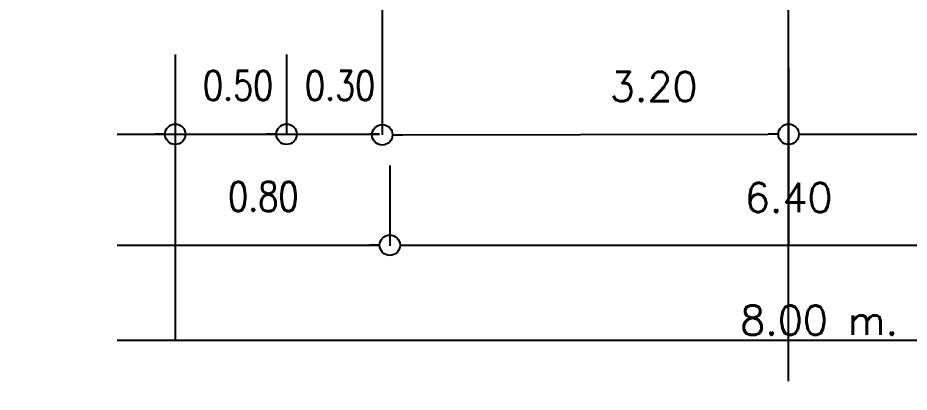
# Model space of a CAD drawing. Header units: metres. Extents: x 294898 to 295286, y 1620966 to 1622103.
# Drawn here: x 295144.46 to 295173.38, y 1621915.2 to 1621927.34 of the extents above; entities that cross this region are included whole.
import ezdxf

# ---------------------------------------------------------------- set-up
doc = ezdxf.new("R2010")
doc.units = ezdxf.units.M
doc.styles.get("Standard").update_dxf_attribs({"font": 'simplex.shx'})
doc.dimstyles.new('COTAS LOTES', dxfattribs={"dimscale": 0.25, "dimtxt": 2, "dimasz": 0.18, "dimexe": 0.18, "dimexo": 0.0625, "dimgap": 0.09, "dimtad": 0, "dimlfac": 1.1976, "dimzin": 0, "dimdsep": 46, "dimtxsty": 'Standard', "dimblk": 'NONE', "dimcen": 0, "dimse1": 1, "dimse2": 1, "dimsd1": 1, "dimsd2": 1, "dimadec": 0, "dimazin": 0, "dimtfac": 1, "dimtofl": 0, "dimtmove": 0, "dimatfit": 3, "dimldrblk": 'NONE', "dimfxl": 1, "dimtolj": 1, "dimtzin": 0, "dimarcsym": 0})

# ---------------------------------------------------------------- blocks, each defined once
blk = doc.blocks.new('_DOTBLANK')
at = {"color": 0, "linetype": 'ByBlock'}
blk.add_line((-0.5, 0), (-1, 0), dxfattribs=at)
blk.add_circle((0, 0), 0.5, dxfattribs=at)
blk = doc.blocks.new('*D322')
at = {"layer": 'Defpoints', "color": 0, "transparency": 16777216}
for p in [(295135.463, 1622039.414, 769.142), (295196.827, 1622025.001, 769.142), (294948.109, 1620966.087)]:
    blk.add_point(p, dxfattribs=at)
at = {"color": 0, "transparency": 16777216, "insert": (294917.427, 1620973.293), "char_height": 0.5, "attachment_point": 5, "rotation": 346.7819}
blk.add_mtext('\\A1;75.49V', dxfattribs=at)
blk = doc.blocks.new('_None')

msp = doc.modelspace()

# ---------------------------------------------------------------- linework, layer by layer
at = {"lineweight": -3}
for p, q in [((295169.4728, 1621915.5559), (295169.4728, 1621942.2505)), ((295156.2898, 1621929.4581), (295156.2898, 1621923.5456)), ((295149.5721, 1621926.1526), (295149.5721, 1621916.8894)), ((295153.1843, 1621926.1526), (295153.1843, 1621923.5456)), ((295169.4728, 1621925.7193), (295169.4728, 1621919.9474)), ((295169.4728, 1621925.7193), (295169.4728, 1621919.9474)), ((295147.6827, 1621923.5633), (295156.2035, 1621923.5633)), ((295149.2408, 1621923.5633), (295148.9096, 1621923.5633)), ((295152.8531, 1621923.5633), (295152.5219, 1621923.5633)), ((295156.2035, 1621923.5633), (295155.8723, 1621923.5633)), ((295156.621, 1621923.5456), (295168.8103, 1621923.5633)), ((295170.1352, 1621923.5633), (295182.3247, 1621923.5633)), ((295156.5348, 1621922.5543), (295156.5348, 1621919.9474)), ((295147.6827, 1621919.965), (295156.2035, 1621919.965)), ((295156.2035, 1621919.965), (295155.8723, 1621919.965)), ((295157.1973, 1621919.965), (295191.9203, 1621919.965)), ((295147.684, 1621916.8894), (295191.2615, 1621916.8894))]:
    msp.add_line(p, q, dxfattribs=at)
for centre in [(295149.5721, 1621923.5633), (295153.1843, 1621923.5633), (295156.5348, 1621919.965)]:
    msp.add_circle(centre, 0.3312, dxfattribs=at)

# ---------------------------------------------------------------- block references
at = {"lineweight": -3, "xscale": 0.6624812712309947, "yscale": 0.6624812712309947, "zscale": 0.6624812712309947, "rotation": 180}
for p in [(295149.5721, 1621923.5633), (295153.1843, 1621923.5633), (295156.2898, 1621923.5456), (295169.4728, 1621923.5633), (295156.5348, 1621919.965)]:
    msp.add_blockref('_DOTBLANK', p, dxfattribs=at)
at = {"lineweight": -3, "xscale": 0.6624812712309947, "yscale": 0.6624812712309947, "zscale": 0.6624812712309947}
msp.add_blockref('_DOTBLANK', (295169.4728, 1621923.5633), dxfattribs=at)

# ---------------------------------------------------------------- texts
at = {"lineweight": -3, "width": 0.8}
for s, p in [('0.50', (295150.4721, 1621924.6711)), ('0.30', (295153.7809, 1621924.6711)), ('0.80', (295151.2917, 1621921.0729))]:
    msp.add_text(s, height=0.94857, dxfattribs=at).set_placement(p)
at = {"lineweight": -3, "char_height": 0.94857, "attachment_point": 5}
for s, insert in [('3.20', (295165.0967, 1621925.1091)), ('6.40', (295169.4777, 1621921.5108)), ('8.00 m.', (295170.4622, 1621917.5331))]:
    msp.add_mtext(s, dxfattribs=dict(at, insert=insert))

# ---------------------------------------------------------------- dimensions: what is measured, and where the dimension line sits
dim = msp.add_aligned_dim(p1=(295135.4632, 1622039.4142, 769.142), p2=(295196.827, 1622025.001, 769.142), distance=-1087.7316, dimstyle='COTAS LOTES', override={"dimpost": 'V'})
dim.commit()
dim.dimension.update_dxf_attribs({"geometry": '*D322', "text_midpoint": (294917.4269, 1620973.2933)})

doc.saveas('drawing.dxf')
